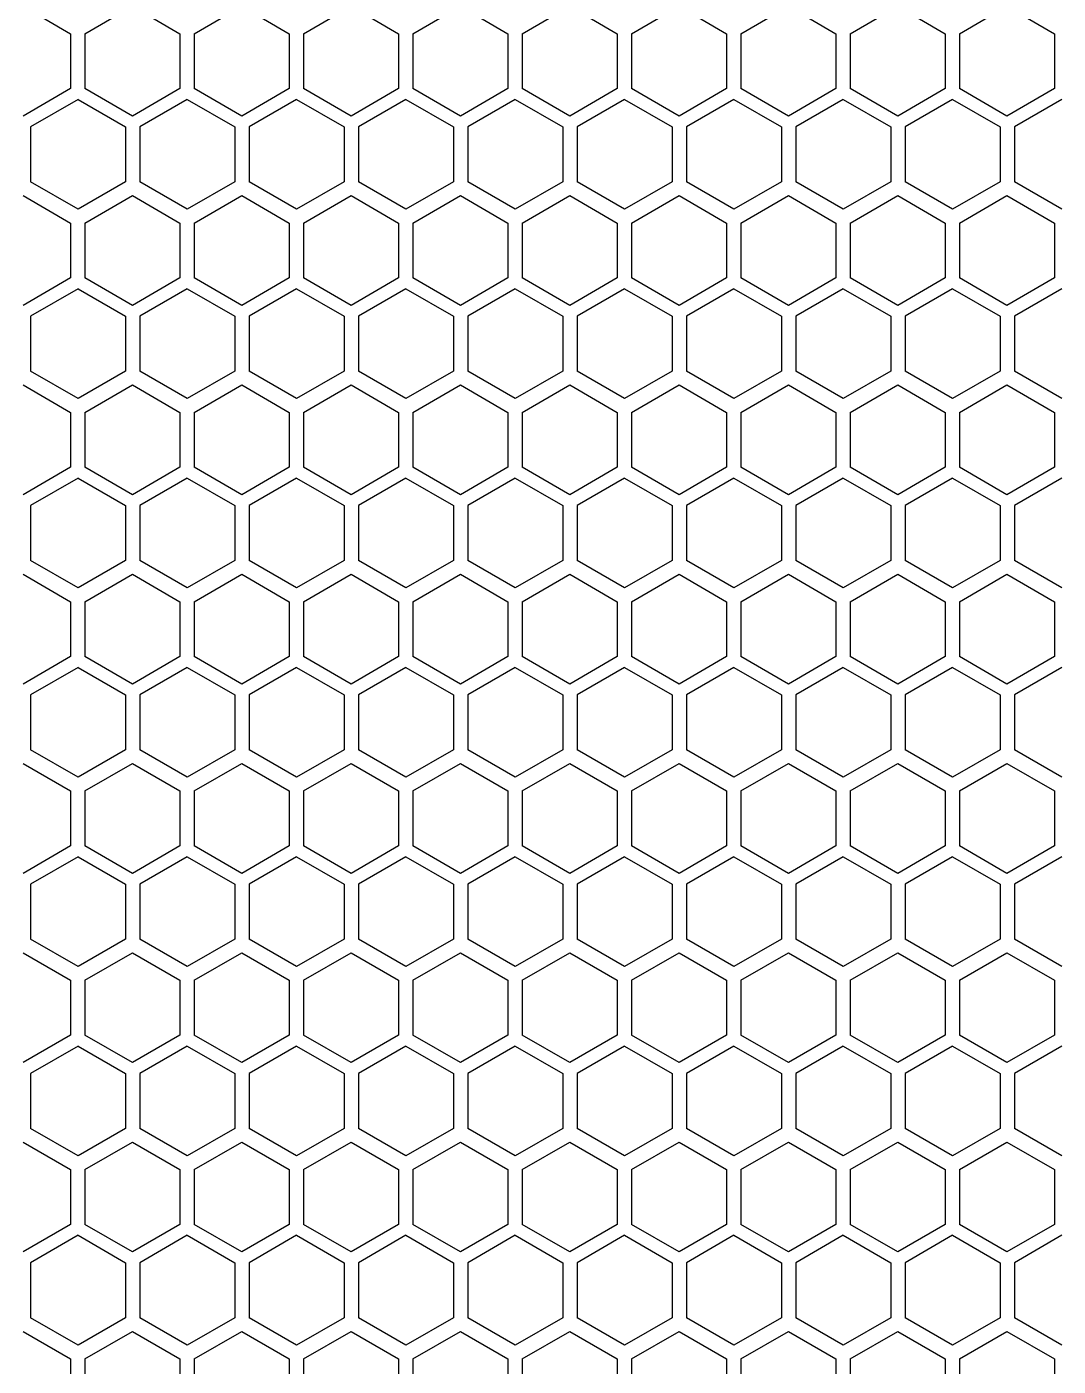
# Model space of a CAD drawing. Header units: millimetres. Extents: x 55614 to 110757, y -66981 to -47484.
# Drawn here: x 90117.4 to 90204.2, y -55958.8 to -55846.1 of the extents above; entities that cross this region are included whole.
import ezdxf

# ---------------------------------------------------------------- set-up
doc = ezdxf.new("R2010")
doc.units = ezdxf.units.MM
doc.layers.add('4215-0412-2_0', color=7, linetype='Continuous')
doc.layers.add('THICK', color=7, linetype='Continuous', lineweight=0)

# ---------------------------------------------------------------- blocks, each defined once
blk = doc.blocks.new('2-1725')
at = {"layer": '4215-0412-2_0', "color": 7, "linetype": 'Continuous'}
for p, q in [((-16739.4, -71709.08), (-16735.4, -71711.39)), ((-16734.2, -71711.39), (-16730.2, -71709.08)), ((-16730.2, -71709.08), (-16726.2, -71711.39)), ((-16725, -71711.39), (-16721, -71709.08)), ((-16721, -71709.08), (-16717, -71711.39)), ((-16715.8, -71711.39), (-16711.8, -71709.08)), ((-16711.8, -71709.08), (-16707.8, -71711.39)), ((-16706.6, -71711.39), (-16702.6, -71709.08)), ((-16702.6, -71709.08), (-16698.6, -71711.39)), ((-16697.4, -71711.39), (-16693.4, -71709.08)), ((-16693.4, -71709.08), (-16689.4, -71711.39)), ((-16688.2, -71711.39), (-16684.2, -71709.08)), ((-16684.2, -71709.08), (-16680.2, -71711.39)), ((-16679, -71711.39), (-16675, -71709.08)), ((-16675, -71709.08), (-16671, -71711.39)), ((-16669.8, -71711.39), (-16665.8, -71709.08)), ((-16665.8, -71709.08), (-16661.8, -71711.39)), ((-16660.6, -71711.39), (-16656.6, -71709.08)), ((-16656.6, -71709.08), (-16652.6, -71711.39)), ((-16735.4, -71711.39), (-16735.4, -71716.01)), ((-16734.2, -71711.39), (-16734.2, -71716.01)), ((-16726.2, -71711.39), (-16726.2, -71716.01)), ((-16725, -71711.39), (-16725, -71716.01)), ((-16717, -71711.39), (-16717, -71716.01)), ((-16715.8, -71711.39), (-16715.8, -71716.01)), ((-16707.8, -71711.39), (-16707.8, -71716.01)), ((-16706.6, -71711.39), (-16706.6, -71716.01)), ((-16698.6, -71711.39), (-16698.6, -71716.01)), ((-16697.4, -71711.39), (-16697.4, -71716.01)), ((-16689.4, -71711.39), (-16689.4, -71716.01)), ((-16688.2, -71711.39), (-16688.2, -71716.01)), ((-16680.2, -71711.39), (-16680.2, -71716.01)), ((-16679, -71711.39), (-16679, -71716.01)), ((-16671, -71711.39), (-16671, -71716.01)), ((-16669.8, -71711.39), (-16669.8, -71716.01)), ((-16661.8, -71711.39), (-16661.8, -71716.01)), ((-16660.6, -71711.39), (-16660.6, -71716.01)), ((-16652.6, -71711.39), (-16652.6, -71716.01)), ((-16735.4, -71716.01), (-16739.4, -71718.32)), ((-16730.2, -71718.32), (-16734.2, -71716.01)), ((-16726.2, -71716.01), (-16730.2, -71718.32)), ((-16721, -71718.32), (-16725, -71716.01)), ((-16717, -71716.01), (-16721, -71718.32)), ((-16711.8, -71718.32), (-16715.8, -71716.01)), ((-16707.8, -71716.01), (-16711.8, -71718.32)), ((-16702.6, -71718.32), (-16706.6, -71716.01)), ((-16698.6, -71716.01), (-16702.6, -71718.32)), ((-16693.4, -71718.32), (-16697.4, -71716.01)), ((-16689.4, -71716.01), (-16693.4, -71718.32)), ((-16684.2, -71718.32), (-16688.2, -71716.01)), ((-16680.2, -71716.01), (-16684.2, -71718.32)), ((-16675, -71718.32), (-16679, -71716.01)), ((-16671, -71716.01), (-16675, -71718.32)), ((-16665.8, -71718.32), (-16669.8, -71716.01)), ((-16661.8, -71716.01), (-16665.8, -71718.32)), ((-16656.6, -71718.32), (-16660.6, -71716.01)), ((-16652.6, -71716.01), (-16656.6, -71718.32)), ((-16734.78, -71716.92), (-16738.78, -71719.23)), ((-16734.78, -71716.92), (-16730.78, -71719.23)), ((-16725.58, -71716.92), (-16729.58, -71719.23)), ((-16725.58, -71716.92), (-16721.58, -71719.23)), ((-16716.38, -71716.92), (-16720.38, -71719.23)), ((-16716.38, -71716.92), (-16712.38, -71719.23)), ((-16707.18, -71716.92), (-16711.18, -71719.23)), ((-16707.18, -71716.92), (-16703.18, -71719.23)), ((-16697.98, -71716.92), (-16701.98, -71719.23)), ((-16697.98, -71716.92), (-16693.98, -71719.23)), ((-16688.78, -71716.92), (-16692.78, -71719.23)), ((-16688.78, -71716.92), (-16684.78, -71719.23)), ((-16679.58, -71716.92), (-16683.58, -71719.23)), ((-16679.58, -71716.92), (-16675.58, -71719.23)), ((-16670.38, -71716.92), (-16674.38, -71719.23)), ((-16670.38, -71716.92), (-16666.38, -71719.23)), ((-16661.18, -71716.92), (-16665.18, -71719.23)), ((-16661.18, -71716.92), (-16657.18, -71719.23)), ((-16651.98, -71716.92), (-16655.98, -71719.23)), ((-16738.78, -71719.23), (-16738.78, -71723.85)), ((-16730.78, -71719.23), (-16730.78, -71723.85)), ((-16729.58, -71719.23), (-16729.58, -71723.85)), ((-16721.58, -71719.23), (-16721.58, -71723.85)), ((-16720.38, -71719.23), (-16720.38, -71723.85)), ((-16712.38, -71719.23), (-16712.38, -71723.85)), ((-16711.18, -71719.23), (-16711.18, -71723.85)), ((-16703.18, -71719.23), (-16703.18, -71723.85)), ((-16701.98, -71719.23), (-16701.98, -71723.85)), ((-16693.98, -71719.23), (-16693.98, -71723.85)), ((-16692.78, -71719.23), (-16692.78, -71723.85)), ((-16684.78, -71719.23), (-16684.78, -71723.85)), ((-16683.58, -71719.23), (-16683.58, -71723.85)), ((-16675.58, -71719.23), (-16675.58, -71723.85)), ((-16674.38, -71719.23), (-16674.38, -71723.85)), ((-16666.38, -71719.23), (-16666.38, -71723.85)), ((-16665.18, -71719.23), (-16665.18, -71723.85)), ((-16657.18, -71719.23), (-16657.18, -71723.85)), ((-16655.98, -71719.23), (-16655.98, -71723.85)), ((-16734.78, -71726.16), (-16738.78, -71723.85)), ((-16730.78, -71723.85), (-16734.78, -71726.16)), ((-16725.58, -71726.16), (-16729.58, -71723.85)), ((-16721.58, -71723.85), (-16725.58, -71726.16)), ((-16716.38, -71726.16), (-16720.38, -71723.85)), ((-16712.38, -71723.85), (-16716.38, -71726.16)), ((-16707.18, -71726.16), (-16711.18, -71723.85)), ((-16703.18, -71723.85), (-16707.18, -71726.16)), ((-16697.98, -71726.16), (-16701.98, -71723.85)), ((-16693.98, -71723.85), (-16697.98, -71726.16)), ((-16688.78, -71726.16), (-16692.78, -71723.85)), ((-16684.78, -71723.85), (-16688.78, -71726.16)), ((-16679.58, -71726.16), (-16683.58, -71723.85)), ((-16675.58, -71723.85), (-16679.58, -71726.16)), ((-16670.38, -71726.16), (-16674.38, -71723.85)), ((-16666.38, -71723.85), (-16670.38, -71726.16)), ((-16661.18, -71726.16), (-16665.18, -71723.85)), ((-16657.18, -71723.85), (-16661.18, -71726.16)), ((-16651.98, -71726.16), (-16655.98, -71723.85)), ((-16739.4, -71725.01), (-16735.4, -71727.32)), ((-16734.2, -71727.32), (-16730.2, -71725.01)), ((-16730.2, -71725.01), (-16726.2, -71727.32)), ((-16725, -71727.32), (-16721, -71725.01)), ((-16721, -71725.01), (-16717, -71727.32)), ((-16715.8, -71727.32), (-16711.8, -71725.01)), ((-16711.8, -71725.01), (-16707.8, -71727.32)), ((-16706.6, -71727.32), (-16702.6, -71725.01)), ((-16702.6, -71725.01), (-16698.6, -71727.32)), ((-16697.4, -71727.32), (-16693.4, -71725.01)), ((-16693.4, -71725.01), (-16689.4, -71727.32)), ((-16688.2, -71727.32), (-16684.2, -71725.01)), ((-16684.2, -71725.01), (-16680.2, -71727.32)), ((-16679, -71727.32), (-16675, -71725.01)), ((-16675, -71725.01), (-16671, -71727.32)), ((-16669.8, -71727.32), (-16665.8, -71725.01)), ((-16665.8, -71725.01), (-16661.8, -71727.32)), ((-16660.6, -71727.32), (-16656.6, -71725.01)), ((-16656.6, -71725.01), (-16652.6, -71727.32)), ((-16735.4, -71727.32), (-16735.4, -71731.94)), ((-16734.2, -71727.32), (-16734.2, -71731.94)), ((-16726.2, -71727.32), (-16726.2, -71731.94)), ((-16725, -71727.32), (-16725, -71731.94)), ((-16717, -71727.32), (-16717, -71731.94)), ((-16715.8, -71727.32), (-16715.8, -71731.94)), ((-16707.8, -71727.32), (-16707.8, -71731.94)), ((-16706.6, -71727.32), (-16706.6, -71731.94)), ((-16698.6, -71727.32), (-16698.6, -71731.94)), ((-16697.4, -71727.32), (-16697.4, -71731.94)), ((-16689.4, -71727.32), (-16689.4, -71731.94)), ((-16688.2, -71727.32), (-16688.2, -71731.94)), ((-16680.2, -71727.32), (-16680.2, -71731.94)), ((-16679, -71727.32), (-16679, -71731.94)), ((-16671, -71727.32), (-16671, -71731.94)), ((-16669.8, -71727.32), (-16669.8, -71731.94)), ((-16661.8, -71727.32), (-16661.8, -71731.94)), ((-16660.6, -71727.32), (-16660.6, -71731.94)), ((-16652.6, -71727.32), (-16652.6, -71731.94)), ((-16735.4, -71731.94), (-16739.4, -71734.25)), ((-16730.2, -71734.25), (-16734.2, -71731.94)), ((-16726.2, -71731.94), (-16730.2, -71734.25)), ((-16721, -71734.25), (-16725, -71731.94)), ((-16717, -71731.94), (-16721, -71734.25)), ((-16711.8, -71734.25), (-16715.8, -71731.94)), ((-16707.8, -71731.94), (-16711.8, -71734.25)), ((-16702.6, -71734.25), (-16706.6, -71731.94)), ((-16698.6, -71731.94), (-16702.6, -71734.25)), ((-16693.4, -71734.25), (-16697.4, -71731.94)), ((-16689.4, -71731.94), (-16693.4, -71734.25)), ((-16684.2, -71734.25), (-16688.2, -71731.94)), ((-16680.2, -71731.94), (-16684.2, -71734.25)), ((-16675, -71734.25), (-16679, -71731.94)), ((-16671, -71731.94), (-16675, -71734.25)), ((-16665.8, -71734.25), (-16669.8, -71731.94)), ((-16661.8, -71731.94), (-16665.8, -71734.25)), ((-16656.6, -71734.25), (-16660.6, -71731.94)), ((-16652.6, -71731.94), (-16656.6, -71734.25)), ((-16734.78, -71732.85), (-16738.78, -71735.16)), ((-16734.78, -71732.85), (-16730.78, -71735.16)), ((-16725.58, -71732.85), (-16729.58, -71735.16)), ((-16725.58, -71732.85), (-16721.58, -71735.16)), ((-16716.38, -71732.85), (-16720.38, -71735.16)), ((-16716.38, -71732.85), (-16712.38, -71735.16)), ((-16707.18, -71732.85), (-16711.18, -71735.16)), ((-16707.18, -71732.85), (-16703.18, -71735.16)), ((-16697.98, -71732.85), (-16701.98, -71735.16)), ((-16697.98, -71732.85), (-16693.98, -71735.16)), ((-16688.78, -71732.85), (-16692.78, -71735.16)), ((-16688.78, -71732.85), (-16684.78, -71735.16)), ((-16679.58, -71732.85), (-16683.58, -71735.16)), ((-16679.58, -71732.85), (-16675.58, -71735.16)), ((-16670.38, -71732.85), (-16674.38, -71735.16)), ((-16670.38, -71732.85), (-16666.38, -71735.16)), ((-16661.18, -71732.85), (-16665.18, -71735.16)), ((-16661.18, -71732.85), (-16657.18, -71735.16)), ((-16651.98, -71732.85), (-16655.98, -71735.16)), ((-16738.78, -71735.16), (-16738.78, -71739.78)), ((-16730.78, -71735.16), (-16730.78, -71739.78)), ((-16729.58, -71735.16), (-16729.58, -71739.78)), ((-16721.58, -71735.16), (-16721.58, -71739.78)), ((-16720.38, -71735.16), (-16720.38, -71739.78)), ((-16712.38, -71735.16), (-16712.38, -71739.78)), ((-16711.18, -71735.16), (-16711.18, -71739.78)), ((-16703.18, -71735.16), (-16703.18, -71739.78)), ((-16701.98, -71735.16), (-16701.98, -71739.78)), ((-16693.98, -71735.16), (-16693.98, -71739.78)), ((-16692.78, -71735.16), (-16692.78, -71739.78)), ((-16684.78, -71735.16), (-16684.78, -71739.78)), ((-16683.58, -71735.16), (-16683.58, -71739.78)), ((-16675.58, -71735.16), (-16675.58, -71739.78)), ((-16674.38, -71735.16), (-16674.38, -71739.78)), ((-16666.38, -71735.16), (-16666.38, -71739.78)), ((-16665.18, -71735.16), (-16665.18, -71739.78)), ((-16657.18, -71735.16), (-16657.18, -71739.78)), ((-16655.98, -71735.16), (-16655.98, -71739.78)), ((-16734.78, -71742.09), (-16738.78, -71739.78)), ((-16730.78, -71739.78), (-16734.78, -71742.09)), ((-16725.58, -71742.09), (-16729.58, -71739.78)), ((-16721.58, -71739.78), (-16725.58, -71742.09)), ((-16716.38, -71742.09), (-16720.38, -71739.78)), ((-16712.38, -71739.78), (-16716.38, -71742.09)), ((-16707.18, -71742.09), (-16711.18, -71739.78)), ((-16703.18, -71739.78), (-16707.18, -71742.09)), ((-16697.98, -71742.09), (-16701.98, -71739.78)), ((-16693.98, -71739.78), (-16697.98, -71742.09)), ((-16688.78, -71742.09), (-16692.78, -71739.78)), ((-16684.78, -71739.78), (-16688.78, -71742.09)), ((-16679.58, -71742.09), (-16683.58, -71739.78)), ((-16675.58, -71739.78), (-16679.58, -71742.09)), ((-16670.38, -71742.09), (-16674.38, -71739.78)), ((-16666.38, -71739.78), (-16670.38, -71742.09)), ((-16661.18, -71742.09), (-16665.18, -71739.78)), ((-16657.18, -71739.78), (-16661.18, -71742.09)), ((-16651.98, -71742.09), (-16655.98, -71739.78)), ((-16739.4, -71740.94), (-16735.4, -71743.25)), ((-16734.2, -71743.25), (-16730.2, -71740.94)), ((-16730.2, -71740.94), (-16726.2, -71743.25)), ((-16725, -71743.25), (-16721, -71740.94)), ((-16721, -71740.94), (-16717, -71743.25)), ((-16715.8, -71743.25), (-16711.8, -71740.94)), ((-16711.8, -71740.94), (-16707.8, -71743.25)), ((-16706.6, -71743.25), (-16702.6, -71740.94)), ((-16702.6, -71740.94), (-16698.6, -71743.25)), ((-16697.4, -71743.25), (-16693.4, -71740.94)), ((-16693.4, -71740.94), (-16689.4, -71743.25)), ((-16688.2, -71743.25), (-16684.2, -71740.94)), ((-16684.2, -71740.94), (-16680.2, -71743.25)), ((-16679, -71743.25), (-16675, -71740.94)), ((-16675, -71740.94), (-16671, -71743.25)), ((-16669.8, -71743.25), (-16665.8, -71740.94)), ((-16665.8, -71740.94), (-16661.8, -71743.25)), ((-16660.6, -71743.25), (-16656.6, -71740.94)), ((-16656.6, -71740.94), (-16652.6, -71743.25)), ((-16735.4, -71743.25), (-16735.4, -71747.87)), ((-16734.2, -71743.25), (-16734.2, -71747.87)), ((-16726.2, -71743.25), (-16726.2, -71747.87)), ((-16725, -71743.25), (-16725, -71747.87)), ((-16717, -71743.25), (-16717, -71747.87)), ((-16715.8, -71743.25), (-16715.8, -71747.87)), ((-16707.8, -71743.25), (-16707.8, -71747.87)), ((-16706.6, -71743.25), (-16706.6, -71747.87)), ((-16698.6, -71743.25), (-16698.6, -71747.87)), ((-16697.4, -71743.25), (-16697.4, -71747.87)), ((-16689.4, -71743.25), (-16689.4, -71747.87)), ((-16688.2, -71743.25), (-16688.2, -71747.87)), ((-16680.2, -71743.25), (-16680.2, -71747.87)), ((-16679, -71743.25), (-16679, -71747.87)), ((-16671, -71743.25), (-16671, -71747.87)), ((-16669.8, -71743.25), (-16669.8, -71747.87)), ((-16661.8, -71743.25), (-16661.8, -71747.87)), ((-16660.6, -71743.25), (-16660.6, -71747.87)), ((-16652.6, -71743.25), (-16652.6, -71747.87)), ((-16735.4, -71747.87), (-16739.4, -71750.18)), ((-16734.78, -71748.78), (-16738.78, -71751.09)), ((-16734.78, -71748.78), (-16730.78, -71751.09)), ((-16730.2, -71750.18), (-16734.2, -71747.87)), ((-16726.2, -71747.87), (-16730.2, -71750.18)), ((-16725.58, -71748.78), (-16729.58, -71751.09)), ((-16725.58, -71748.78), (-16721.58, -71751.09)), ((-16721, -71750.18), (-16725, -71747.87)), ((-16717, -71747.87), (-16721, -71750.18)), ((-16716.38, -71748.78), (-16720.38, -71751.09)), ((-16716.38, -71748.78), (-16712.38, -71751.09)), ((-16711.8, -71750.18), (-16715.8, -71747.87)), ((-16707.8, -71747.87), (-16711.8, -71750.18)), ((-16707.18, -71748.78), (-16711.18, -71751.09)), ((-16707.18, -71748.78), (-16703.18, -71751.09)), ((-16702.6, -71750.18), (-16706.6, -71747.87)), ((-16698.6, -71747.87), (-16702.6, -71750.18)), ((-16697.98, -71748.78), (-16701.98, -71751.09)), ((-16697.98, -71748.78), (-16693.98, -71751.09)), ((-16693.4, -71750.18), (-16697.4, -71747.87)), ((-16689.4, -71747.87), (-16693.4, -71750.18)), ((-16688.78, -71748.78), (-16692.78, -71751.09)), ((-16688.78, -71748.78), (-16684.78, -71751.09)), ((-16684.2, -71750.18), (-16688.2, -71747.87)), ((-16680.2, -71747.87), (-16684.2, -71750.18)), ((-16679.58, -71748.78), (-16683.58, -71751.09)), ((-16679.58, -71748.78), (-16675.58, -71751.09)), ((-16675, -71750.18), (-16679, -71747.87)), ((-16671, -71747.87), (-16675, -71750.18)), ((-16670.38, -71748.78), (-16674.38, -71751.09)), ((-16670.38, -71748.78), (-16666.38, -71751.09)), ((-16665.8, -71750.18), (-16669.8, -71747.87)), ((-16661.8, -71747.87), (-16665.8, -71750.18)), ((-16661.18, -71748.78), (-16665.18, -71751.09)), ((-16661.18, -71748.78), (-16657.18, -71751.09)), ((-16656.6, -71750.18), (-16660.6, -71747.87)), ((-16652.6, -71747.87), (-16656.6, -71750.18)), ((-16651.98, -71748.78), (-16655.98, -71751.09)), ((-16738.78, -71751.09), (-16738.78, -71755.71)), ((-16730.78, -71751.09), (-16730.78, -71755.71)), ((-16729.58, -71751.09), (-16729.58, -71755.71)), ((-16721.58, -71751.09), (-16721.58, -71755.71)), ((-16720.38, -71751.09), (-16720.38, -71755.71)), ((-16712.38, -71751.09), (-16712.38, -71755.71)), ((-16711.18, -71751.09), (-16711.18, -71755.71)), ((-16703.18, -71751.09), (-16703.18, -71755.71)), ((-16701.98, -71751.09), (-16701.98, -71755.71)), ((-16693.98, -71751.09), (-16693.98, -71755.71)), ((-16692.78, -71751.09), (-16692.78, -71755.71)), ((-16684.78, -71751.09), (-16684.78, -71755.71)), ((-16683.58, -71751.09), (-16683.58, -71755.71)), ((-16675.58, -71751.09), (-16675.58, -71755.71)), ((-16674.38, -71751.09), (-16674.38, -71755.71)), ((-16666.38, -71751.09), (-16666.38, -71755.71)), ((-16665.18, -71751.09), (-16665.18, -71755.71)), ((-16657.18, -71751.09), (-16657.18, -71755.71)), ((-16655.98, -71751.09), (-16655.98, -71755.71)), ((-16734.78, -71758.02), (-16738.78, -71755.71)), ((-16730.78, -71755.71), (-16734.78, -71758.02)), ((-16725.58, -71758.02), (-16729.58, -71755.71)), ((-16721.58, -71755.71), (-16725.58, -71758.02)), ((-16716.38, -71758.02), (-16720.38, -71755.71)), ((-16712.38, -71755.71), (-16716.38, -71758.02)), ((-16707.18, -71758.02), (-16711.18, -71755.71)), ((-16703.18, -71755.71), (-16707.18, -71758.02)), ((-16697.98, -71758.02), (-16701.98, -71755.71)), ((-16693.98, -71755.71), (-16697.98, -71758.02)), ((-16688.78, -71758.02), (-16692.78, -71755.71)), ((-16684.78, -71755.71), (-16688.78, -71758.02)), ((-16679.58, -71758.02), (-16683.58, -71755.71)), ((-16675.58, -71755.71), (-16679.58, -71758.02)), ((-16670.38, -71758.02), (-16674.38, -71755.71)), ((-16666.38, -71755.71), (-16670.38, -71758.02)), ((-16661.18, -71758.02), (-16665.18, -71755.71)), ((-16657.18, -71755.71), (-16661.18, -71758.02)), ((-16651.98, -71758.02), (-16655.98, -71755.71)), ((-16739.4, -71756.87), (-16735.4, -71759.18)), ((-16734.2, -71759.18), (-16730.2, -71756.87)), ((-16730.2, -71756.87), (-16726.2, -71759.18)), ((-16725, -71759.18), (-16721, -71756.87)), ((-16721, -71756.87), (-16717, -71759.18)), ((-16715.8, -71759.18), (-16711.8, -71756.87)), ((-16711.8, -71756.87), (-16707.8, -71759.18)), ((-16706.6, -71759.18), (-16702.6, -71756.87)), ((-16702.6, -71756.87), (-16698.6, -71759.18)), ((-16697.4, -71759.18), (-16693.4, -71756.87)), ((-16693.4, -71756.87), (-16689.4, -71759.18)), ((-16688.2, -71759.18), (-16684.2, -71756.87)), ((-16684.2, -71756.87), (-16680.2, -71759.18)), ((-16679, -71759.18), (-16675, -71756.87)), ((-16675, -71756.87), (-16671, -71759.18)), ((-16669.8, -71759.18), (-16665.8, -71756.87)), ((-16665.8, -71756.87), (-16661.8, -71759.18)), ((-16660.6, -71759.18), (-16656.6, -71756.87)), ((-16656.6, -71756.87), (-16652.6, -71759.18)), ((-16735.4, -71759.18), (-16735.4, -71763.8)), ((-16734.2, -71759.18), (-16734.2, -71763.8)), ((-16726.2, -71759.18), (-16726.2, -71763.8)), ((-16725, -71759.18), (-16725, -71763.8)), ((-16717, -71759.18), (-16717, -71763.8)), ((-16715.8, -71759.18), (-16715.8, -71763.8)), ((-16707.8, -71759.18), (-16707.8, -71763.8)), ((-16706.6, -71759.18), (-16706.6, -71763.8)), ((-16698.6, -71759.18), (-16698.6, -71763.8)), ((-16697.4, -71759.18), (-16697.4, -71763.8)), ((-16689.4, -71759.18), (-16689.4, -71763.8)), ((-16688.2, -71759.18), (-16688.2, -71763.8)), ((-16680.2, -71759.18), (-16680.2, -71763.8)), ((-16679, -71759.18), (-16679, -71763.8)), ((-16671, -71759.18), (-16671, -71763.8)), ((-16669.8, -71759.18), (-16669.8, -71763.8)), ((-16661.8, -71759.18), (-16661.8, -71763.8)), ((-16660.6, -71759.18), (-16660.6, -71763.8)), ((-16652.6, -71759.18), (-16652.6, -71763.8)), ((-16735.4, -71763.8), (-16739.4, -71766.11)), ((-16734.78, -71764.71), (-16738.78, -71767.02)), ((-16734.78, -71764.71), (-16730.78, -71767.02)), ((-16730.2, -71766.11), (-16734.2, -71763.8)), ((-16726.2, -71763.8), (-16730.2, -71766.11)), ((-16725.58, -71764.71), (-16729.58, -71767.02)), ((-16725.58, -71764.71), (-16721.58, -71767.02)), ((-16721, -71766.11), (-16725, -71763.8)), ((-16717, -71763.8), (-16721, -71766.11)), ((-16716.38, -71764.71), (-16720.38, -71767.02)), ((-16716.38, -71764.71), (-16712.38, -71767.02)), ((-16711.8, -71766.11), (-16715.8, -71763.8)), ((-16707.8, -71763.8), (-16711.8, -71766.11)), ((-16707.18, -71764.71), (-16711.18, -71767.02)), ((-16707.18, -71764.71), (-16703.18, -71767.02)), ((-16702.6, -71766.11), (-16706.6, -71763.8)), ((-16698.6, -71763.8), (-16702.6, -71766.11)), ((-16697.98, -71764.71), (-16701.98, -71767.02)), ((-16697.98, -71764.71), (-16693.98, -71767.02)), ((-16693.4, -71766.11), (-16697.4, -71763.8)), ((-16689.4, -71763.8), (-16693.4, -71766.11)), ((-16688.78, -71764.71), (-16692.78, -71767.02)), ((-16688.78, -71764.71), (-16684.78, -71767.02)), ((-16684.2, -71766.11), (-16688.2, -71763.8)), ((-16680.2, -71763.8), (-16684.2, -71766.11)), ((-16679.58, -71764.71), (-16683.58, -71767.02)), ((-16679.58, -71764.71), (-16675.58, -71767.02)), ((-16675, -71766.11), (-16679, -71763.8)), ((-16671, -71763.8), (-16675, -71766.11)), ((-16670.38, -71764.71), (-16674.38, -71767.02)), ((-16670.38, -71764.71), (-16666.38, -71767.02)), ((-16665.8, -71766.11), (-16669.8, -71763.8)), ((-16661.8, -71763.8), (-16665.8, -71766.11)), ((-16661.18, -71764.71), (-16665.18, -71767.02)), ((-16661.18, -71764.71), (-16657.18, -71767.02)), ((-16656.6, -71766.11), (-16660.6, -71763.8)), ((-16652.6, -71763.8), (-16656.6, -71766.11)), ((-16651.98, -71764.71), (-16655.98, -71767.02)), ((-16738.78, -71767.02), (-16738.78, -71771.64)), ((-16730.78, -71767.02), (-16730.78, -71771.64)), ((-16729.58, -71767.02), (-16729.58, -71771.64)), ((-16721.58, -71767.02), (-16721.58, -71771.64)), ((-16720.38, -71767.02), (-16720.38, -71771.64)), ((-16712.38, -71767.02), (-16712.38, -71771.64)), ((-16711.18, -71767.02), (-16711.18, -71771.64)), ((-16703.18, -71767.02), (-16703.18, -71771.64)), ((-16701.98, -71767.02), (-16701.98, -71771.64)), ((-16693.98, -71767.02), (-16693.98, -71771.64)), ((-16692.78, -71767.02), (-16692.78, -71771.64)), ((-16684.78, -71767.02), (-16684.78, -71771.64)), ((-16683.58, -71767.02), (-16683.58, -71771.64)), ((-16675.58, -71767.02), (-16675.58, -71771.64)), ((-16674.38, -71767.02), (-16674.38, -71771.64)), ((-16666.38, -71767.02), (-16666.38, -71771.64)), ((-16665.18, -71767.02), (-16665.18, -71771.64)), ((-16657.18, -71767.02), (-16657.18, -71771.64)), ((-16655.98, -71767.02), (-16655.98, -71771.64)), ((-16734.78, -71773.95), (-16738.78, -71771.64)), ((-16730.78, -71771.64), (-16734.78, -71773.95)), ((-16725.58, -71773.95), (-16729.58, -71771.64)), ((-16721.58, -71771.64), (-16725.58, -71773.95)), ((-16716.38, -71773.95), (-16720.38, -71771.64)), ((-16712.38, -71771.64), (-16716.38, -71773.95)), ((-16707.18, -71773.95), (-16711.18, -71771.64)), ((-16703.18, -71771.64), (-16707.18, -71773.95)), ((-16697.98, -71773.95), (-16701.98, -71771.64)), ((-16693.98, -71771.64), (-16697.98, -71773.95)), ((-16688.78, -71773.95), (-16692.78, -71771.64)), ((-16684.78, -71771.64), (-16688.78, -71773.95)), ((-16679.58, -71773.95), (-16683.58, -71771.64)), ((-16675.58, -71771.64), (-16679.58, -71773.95)), ((-16670.38, -71773.95), (-16674.38, -71771.64)), ((-16666.38, -71771.64), (-16670.38, -71773.95)), ((-16661.18, -71773.95), (-16665.18, -71771.64)), ((-16657.18, -71771.64), (-16661.18, -71773.95)), ((-16651.98, -71773.95), (-16655.98, -71771.64)), ((-16739.4, -71772.8), (-16735.4, -71775.11)), ((-16734.2, -71775.11), (-16730.2, -71772.8)), ((-16730.2, -71772.8), (-16726.2, -71775.11)), ((-16725, -71775.11), (-16721, -71772.8)), ((-16721, -71772.8), (-16717, -71775.11)), ((-16715.8, -71775.11), (-16711.8, -71772.8)), ((-16711.8, -71772.8), (-16707.8, -71775.11)), ((-16706.6, -71775.11), (-16702.6, -71772.8)), ((-16702.6, -71772.8), (-16698.6, -71775.11)), ((-16697.4, -71775.11), (-16693.4, -71772.8)), ((-16693.4, -71772.8), (-16689.4, -71775.11)), ((-16688.2, -71775.11), (-16684.2, -71772.8)), ((-16684.2, -71772.8), (-16680.2, -71775.11)), ((-16679, -71775.11), (-16675, -71772.8)), ((-16675, -71772.8), (-16671, -71775.11)), ((-16669.8, -71775.11), (-16665.8, -71772.8)), ((-16665.8, -71772.8), (-16661.8, -71775.11)), ((-16660.6, -71775.11), (-16656.6, -71772.8)), ((-16656.6, -71772.8), (-16652.6, -71775.11)), ((-16735.4, -71775.11), (-16735.4, -71779.73)), ((-16734.2, -71775.11), (-16734.2, -71779.73)), ((-16726.2, -71775.11), (-16726.2, -71779.73)), ((-16725, -71775.11), (-16725, -71779.73)), ((-16717, -71775.11), (-16717, -71779.73)), ((-16715.8, -71775.11), (-16715.8, -71779.73)), ((-16707.8, -71775.11), (-16707.8, -71779.73)), ((-16706.6, -71775.11), (-16706.6, -71779.73)), ((-16698.6, -71775.11), (-16698.6, -71779.73)), ((-16697.4, -71775.11), (-16697.4, -71779.73)), ((-16689.4, -71775.11), (-16689.4, -71779.73)), ((-16688.2, -71775.11), (-16688.2, -71779.73)), ((-16680.2, -71775.11), (-16680.2, -71779.73)), ((-16679, -71775.11), (-16679, -71779.73)), ((-16671, -71775.11), (-16671, -71779.73)), ((-16669.8, -71775.11), (-16669.8, -71779.73)), ((-16661.8, -71775.11), (-16661.8, -71779.73)), ((-16660.6, -71775.11), (-16660.6, -71779.73)), ((-16652.6, -71775.11), (-16652.6, -71779.73)), ((-16735.4, -71779.73), (-16739.4, -71782.04)), ((-16730.2, -71782.04), (-16734.2, -71779.73)), ((-16726.2, -71779.73), (-16730.2, -71782.04)), ((-16721, -71782.04), (-16725, -71779.73)), ((-16717, -71779.73), (-16721, -71782.04)), ((-16711.8, -71782.04), (-16715.8, -71779.73)), ((-16707.8, -71779.73), (-16711.8, -71782.04)), ((-16702.6, -71782.04), (-16706.6, -71779.73)), ((-16698.6, -71779.73), (-16702.6, -71782.04)), ((-16693.4, -71782.04), (-16697.4, -71779.73)), ((-16689.4, -71779.73), (-16693.4, -71782.04)), ((-16684.2, -71782.04), (-16688.2, -71779.73)), ((-16680.2, -71779.73), (-16684.2, -71782.04)), ((-16675, -71782.04), (-16679, -71779.73)), ((-16671, -71779.73), (-16675, -71782.04)), ((-16665.8, -71782.04), (-16669.8, -71779.73)), ((-16661.8, -71779.73), (-16665.8, -71782.04)), ((-16656.6, -71782.04), (-16660.6, -71779.73)), ((-16652.6, -71779.73), (-16656.6, -71782.04)), ((-16734.78, -71780.64), (-16738.78, -71782.95)), ((-16734.78, -71780.64), (-16730.78, -71782.95)), ((-16725.58, -71780.64), (-16729.58, -71782.95)), ((-16725.58, -71780.64), (-16721.58, -71782.95)), ((-16716.38, -71780.64), (-16720.38, -71782.95)), ((-16716.38, -71780.64), (-16712.38, -71782.95)), ((-16707.18, -71780.64), (-16711.18, -71782.95)), ((-16707.18, -71780.64), (-16703.18, -71782.95)), ((-16697.98, -71780.64), (-16701.98, -71782.95)), ((-16697.98, -71780.64), (-16693.98, -71782.95)), ((-16688.78, -71780.64), (-16692.78, -71782.95)), ((-16688.78, -71780.64), (-16684.78, -71782.95)), ((-16679.58, -71780.64), (-16683.58, -71782.95)), ((-16679.58, -71780.64), (-16675.58, -71782.95)), ((-16670.38, -71780.64), (-16674.38, -71782.95)), ((-16670.38, -71780.64), (-16666.38, -71782.95)), ((-16661.18, -71780.64), (-16665.18, -71782.95)), ((-16661.18, -71780.64), (-16657.18, -71782.95)), ((-16651.98, -71780.64), (-16655.98, -71782.95)), ((-16738.78, -71782.95), (-16738.78, -71787.57)), ((-16730.78, -71782.95), (-16730.78, -71787.57)), ((-16729.58, -71782.95), (-16729.58, -71787.57)), ((-16721.58, -71782.95), (-16721.58, -71787.57)), ((-16720.38, -71782.95), (-16720.38, -71787.57)), ((-16712.38, -71782.95), (-16712.38, -71787.57)), ((-16711.18, -71782.95), (-16711.18, -71787.57)), ((-16703.18, -71782.95), (-16703.18, -71787.57)), ((-16701.98, -71782.95), (-16701.98, -71787.57)), ((-16693.98, -71782.95), (-16693.98, -71787.57)), ((-16692.78, -71782.95), (-16692.78, -71787.57)), ((-16684.78, -71782.95), (-16684.78, -71787.57)), ((-16683.58, -71782.95), (-16683.58, -71787.57)), ((-16675.58, -71782.95), (-16675.58, -71787.57)), ((-16674.38, -71782.95), (-16674.38, -71787.57)), ((-16666.38, -71782.95), (-16666.38, -71787.57)), ((-16665.18, -71782.95), (-16665.18, -71787.57)), ((-16657.18, -71782.95), (-16657.18, -71787.57)), ((-16655.98, -71782.95), (-16655.98, -71787.57)), ((-16734.78, -71789.88), (-16738.78, -71787.57)), ((-16730.78, -71787.57), (-16734.78, -71789.88)), ((-16725.58, -71789.88), (-16729.58, -71787.57)), ((-16721.58, -71787.57), (-16725.58, -71789.88)), ((-16716.38, -71789.88), (-16720.38, -71787.57)), ((-16712.38, -71787.57), (-16716.38, -71789.88)), ((-16707.18, -71789.88), (-16711.18, -71787.57)), ((-16703.18, -71787.57), (-16707.18, -71789.88)), ((-16697.98, -71789.88), (-16701.98, -71787.57)), ((-16693.98, -71787.57), (-16697.98, -71789.88)), ((-16688.78, -71789.88), (-16692.78, -71787.57)), ((-16684.78, -71787.57), (-16688.78, -71789.88)), ((-16679.58, -71789.88), (-16683.58, -71787.57)), ((-16675.58, -71787.57), (-16679.58, -71789.88)), ((-16670.38, -71789.88), (-16674.38, -71787.57)), ((-16666.38, -71787.57), (-16670.38, -71789.88)), ((-16661.18, -71789.88), (-16665.18, -71787.57)), ((-16657.18, -71787.57), (-16661.18, -71789.88)), ((-16651.98, -71789.88), (-16655.98, -71787.57)), ((-16739.4, -71788.73), (-16735.4, -71791.04)), ((-16734.2, -71791.04), (-16730.2, -71788.73)), ((-16730.2, -71788.73), (-16726.2, -71791.04)), ((-16725, -71791.04), (-16721, -71788.73)), ((-16721, -71788.73), (-16717, -71791.04)), ((-16715.8, -71791.04), (-16711.8, -71788.73)), ((-16711.8, -71788.73), (-16707.8, -71791.04)), ((-16706.6, -71791.04), (-16702.6, -71788.73)), ((-16702.6, -71788.73), (-16698.6, -71791.04)), ((-16697.4, -71791.04), (-16693.4, -71788.73)), ((-16693.4, -71788.73), (-16689.4, -71791.04)), ((-16688.2, -71791.04), (-16684.2, -71788.73)), ((-16684.2, -71788.73), (-16680.2, -71791.04)), ((-16679, -71791.04), (-16675, -71788.73)), ((-16675, -71788.73), (-16671, -71791.04)), ((-16669.8, -71791.04), (-16665.8, -71788.73)), ((-16665.8, -71788.73), (-16661.8, -71791.04)), ((-16660.6, -71791.04), (-16656.6, -71788.73)), ((-16656.6, -71788.73), (-16652.6, -71791.04)), ((-16735.4, -71791.04), (-16735.4, -71795.66)), ((-16734.2, -71791.04), (-16734.2, -71795.66)), ((-16726.2, -71791.04), (-16726.2, -71795.66)), ((-16725, -71791.04), (-16725, -71795.66)), ((-16717, -71791.04), (-16717, -71795.66)), ((-16715.8, -71791.04), (-16715.8, -71795.66)), ((-16707.8, -71791.04), (-16707.8, -71795.66)), ((-16706.6, -71791.04), (-16706.6, -71795.66)), ((-16698.6, -71791.04), (-16698.6, -71795.66)), ((-16697.4, -71791.04), (-16697.4, -71795.66)), ((-16689.4, -71791.04), (-16689.4, -71795.66)), ((-16688.2, -71791.04), (-16688.2, -71795.66)), ((-16680.2, -71791.04), (-16680.2, -71795.66)), ((-16679, -71791.04), (-16679, -71795.66)), ((-16671, -71791.04), (-16671, -71795.66)), ((-16669.8, -71791.04), (-16669.8, -71795.66)), ((-16661.8, -71791.04), (-16661.8, -71795.66)), ((-16660.6, -71791.04), (-16660.6, -71795.66)), ((-16652.6, -71791.04), (-16652.6, -71795.66)), ((-16735.4, -71795.66), (-16739.4, -71797.97)), ((-16730.2, -71797.97), (-16734.2, -71795.66)), ((-16726.2, -71795.66), (-16730.2, -71797.97)), ((-16721, -71797.97), (-16725, -71795.66)), ((-16717, -71795.66), (-16721, -71797.97)), ((-16711.8, -71797.97), (-16715.8, -71795.66)), ((-16707.8, -71795.66), (-16711.8, -71797.97)), ((-16702.6, -71797.97), (-16706.6, -71795.66)), ((-16698.6, -71795.66), (-16702.6, -71797.97)), ((-16693.4, -71797.97), (-16697.4, -71795.66)), ((-16689.4, -71795.66), (-16693.4, -71797.97)), ((-16684.2, -71797.97), (-16688.2, -71795.66)), ((-16680.2, -71795.66), (-16684.2, -71797.97)), ((-16675, -71797.97), (-16679, -71795.66)), ((-16671, -71795.66), (-16675, -71797.97)), ((-16665.8, -71797.97), (-16669.8, -71795.66)), ((-16661.8, -71795.66), (-16665.8, -71797.97)), ((-16656.6, -71797.97), (-16660.6, -71795.66)), ((-16652.6, -71795.66), (-16656.6, -71797.97)), ((-16734.78, -71796.57), (-16738.78, -71798.88)), ((-16734.78, -71796.57), (-16730.78, -71798.88)), ((-16725.58, -71796.57), (-16729.58, -71798.88)), ((-16725.58, -71796.57), (-16721.58, -71798.88)), ((-16716.38, -71796.57), (-16720.38, -71798.88)), ((-16716.38, -71796.57), (-16712.38, -71798.88)), ((-16707.18, -71796.57), (-16711.18, -71798.88)), ((-16707.18, -71796.57), (-16703.18, -71798.88)), ((-16697.98, -71796.57), (-16701.98, -71798.88)), ((-16697.98, -71796.57), (-16693.98, -71798.88)), ((-16688.78, -71796.57), (-16692.78, -71798.88)), ((-16688.78, -71796.57), (-16684.78, -71798.88)), ((-16679.58, -71796.57), (-16683.58, -71798.88)), ((-16679.58, -71796.57), (-16675.58, -71798.88)), ((-16670.38, -71796.57), (-16674.38, -71798.88)), ((-16670.38, -71796.57), (-16666.38, -71798.88)), ((-16661.18, -71796.57), (-16665.18, -71798.88)), ((-16661.18, -71796.57), (-16657.18, -71798.88)), ((-16651.98, -71796.57), (-16655.98, -71798.88)), ((-16738.78, -71798.88), (-16738.78, -71803.5)), ((-16730.78, -71798.88), (-16730.78, -71803.5)), ((-16729.58, -71798.88), (-16729.58, -71803.5)), ((-16721.58, -71798.88), (-16721.58, -71803.5)), ((-16720.38, -71798.88), (-16720.38, -71803.5)), ((-16712.38, -71798.88), (-16712.38, -71803.5)), ((-16711.18, -71798.88), (-16711.18, -71803.5)), ((-16703.18, -71798.88), (-16703.18, -71803.5)), ((-16701.98, -71798.88), (-16701.98, -71803.5)), ((-16693.98, -71798.88), (-16693.98, -71803.5)), ((-16692.78, -71798.88), (-16692.78, -71803.5)), ((-16684.78, -71798.88), (-16684.78, -71803.5)), ((-16683.58, -71798.88), (-16683.58, -71803.5)), ((-16675.58, -71798.88), (-16675.58, -71803.5)), ((-16674.38, -71798.88), (-16674.38, -71803.5)), ((-16666.38, -71798.88), (-16666.38, -71803.5)), ((-16665.18, -71798.88), (-16665.18, -71803.5)), ((-16657.18, -71798.88), (-16657.18, -71803.5)), ((-16655.98, -71798.88), (-16655.98, -71803.5)), ((-16734.78, -71805.81), (-16738.78, -71803.5)), ((-16730.78, -71803.5), (-16734.78, -71805.81)), ((-16725.58, -71805.81), (-16729.58, -71803.5)), ((-16721.58, -71803.5), (-16725.58, -71805.81)), ((-16716.38, -71805.81), (-16720.38, -71803.5)), ((-16712.38, -71803.5), (-16716.38, -71805.81)), ((-16707.18, -71805.81), (-16711.18, -71803.5)), ((-16703.18, -71803.5), (-16707.18, -71805.81)), ((-16697.98, -71805.81), (-16701.98, -71803.5)), ((-16693.98, -71803.5), (-16697.98, -71805.81)), ((-16688.78, -71805.81), (-16692.78, -71803.5)), ((-16684.78, -71803.5), (-16688.78, -71805.81)), ((-16679.58, -71805.81), (-16683.58, -71803.5)), ((-16675.58, -71803.5), (-16679.58, -71805.81)), ((-16670.38, -71805.81), (-16674.38, -71803.5)), ((-16666.38, -71803.5), (-16670.38, -71805.81)), ((-16661.18, -71805.81), (-16665.18, -71803.5)), ((-16657.18, -71803.5), (-16661.18, -71805.81)), ((-16651.98, -71805.81), (-16655.98, -71803.5)), ((-16739.4, -71804.66), (-16735.4, -71806.97)), ((-16734.2, -71806.97), (-16730.2, -71804.66)), ((-16730.2, -71804.66), (-16726.2, -71806.97)), ((-16725, -71806.97), (-16721, -71804.66)), ((-16721, -71804.66), (-16717, -71806.97)), ((-16715.8, -71806.97), (-16711.8, -71804.66)), ((-16711.8, -71804.66), (-16707.8, -71806.97)), ((-16706.6, -71806.97), (-16702.6, -71804.66)), ((-16702.6, -71804.66), (-16698.6, -71806.97)), ((-16697.4, -71806.97), (-16693.4, -71804.66)), ((-16693.4, -71804.66), (-16689.4, -71806.97)), ((-16688.2, -71806.97), (-16684.2, -71804.66)), ((-16684.2, -71804.66), (-16680.2, -71806.97)), ((-16679, -71806.97), (-16675, -71804.66)), ((-16675, -71804.66), (-16671, -71806.97)), ((-16669.8, -71806.97), (-16665.8, -71804.66)), ((-16665.8, -71804.66), (-16661.8, -71806.97)), ((-16660.6, -71806.97), (-16656.6, -71804.66)), ((-16656.6, -71804.66), (-16652.6, -71806.97)), ((-16735.4, -71806.97), (-16735.4, -71811.59)), ((-16734.2, -71806.97), (-16734.2, -71811.59)), ((-16726.2, -71806.97), (-16726.2, -71811.59)), ((-16725, -71806.97), (-16725, -71811.59)), ((-16717, -71806.97), (-16717, -71811.59)), ((-16715.8, -71806.97), (-16715.8, -71811.59)), ((-16707.8, -71806.97), (-16707.8, -71811.59)), ((-16706.6, -71806.97), (-16706.6, -71811.59)), ((-16698.6, -71806.97), (-16698.6, -71811.59)), ((-16697.4, -71806.97), (-16697.4, -71811.59)), ((-16689.4, -71806.97), (-16689.4, -71811.59)), ((-16688.2, -71806.97), (-16688.2, -71811.59)), ((-16680.2, -71806.97), (-16680.2, -71811.59)), ((-16679, -71806.97), (-16679, -71811.59)), ((-16671, -71806.97), (-16671, -71811.59)), ((-16669.8, -71806.97), (-16669.8, -71811.59)), ((-16661.8, -71806.97), (-16661.8, -71811.59)), ((-16660.6, -71806.97), (-16660.6, -71811.59)), ((-16652.6, -71806.97), (-16652.6, -71811.59)), ((-16735.4, -71811.59), (-16739.4, -71813.9)), ((-16730.2, -71813.9), (-16734.2, -71811.59)), ((-16726.2, -71811.59), (-16730.2, -71813.9)), ((-16721, -71813.9), (-16725, -71811.59)), ((-16717, -71811.59), (-16721, -71813.9)), ((-16711.8, -71813.9), (-16715.8, -71811.59)), ((-16707.8, -71811.59), (-16711.8, -71813.9)), ((-16702.6, -71813.9), (-16706.6, -71811.59)), ((-16698.6, -71811.59), (-16702.6, -71813.9)), ((-16693.4, -71813.9), (-16697.4, -71811.59)), ((-16689.4, -71811.59), (-16693.4, -71813.9)), ((-16684.2, -71813.9), (-16688.2, -71811.59)), ((-16680.2, -71811.59), (-16684.2, -71813.9)), ((-16675, -71813.9), (-16679, -71811.59)), ((-16671, -71811.59), (-16675, -71813.9)), ((-16665.8, -71813.9), (-16669.8, -71811.59)), ((-16661.8, -71811.59), (-16665.8, -71813.9)), ((-16656.6, -71813.9), (-16660.6, -71811.59)), ((-16652.6, -71811.59), (-16656.6, -71813.9)), ((-16734.78, -71812.5), (-16738.78, -71814.81)), ((-16734.78, -71812.5), (-16730.78, -71814.81)), ((-16725.58, -71812.5), (-16729.58, -71814.81)), ((-16725.58, -71812.5), (-16721.58, -71814.81)), ((-16716.38, -71812.5), (-16720.38, -71814.81)), ((-16716.38, -71812.5), (-16712.38, -71814.81)), ((-16707.18, -71812.5), (-16711.18, -71814.81)), ((-16707.18, -71812.5), (-16703.18, -71814.81)), ((-16697.98, -71812.5), (-16701.98, -71814.81)), ((-16697.98, -71812.5), (-16693.98, -71814.81)), ((-16688.78, -71812.5), (-16692.78, -71814.81)), ((-16688.78, -71812.5), (-16684.78, -71814.81)), ((-16679.58, -71812.5), (-16683.58, -71814.81)), ((-16679.58, -71812.5), (-16675.58, -71814.81)), ((-16670.38, -71812.5), (-16674.38, -71814.81)), ((-16670.38, -71812.5), (-16666.38, -71814.81)), ((-16661.18, -71812.5), (-16665.18, -71814.81)), ((-16661.18, -71812.5), (-16657.18, -71814.81)), ((-16651.98, -71812.5), (-16655.98, -71814.81)), ((-16738.78, -71814.81), (-16738.78, -71819.43)), ((-16730.78, -71814.81), (-16730.78, -71819.43)), ((-16729.58, -71814.81), (-16729.58, -71819.43)), ((-16721.58, -71814.81), (-16721.58, -71819.43)), ((-16720.38, -71814.81), (-16720.38, -71819.43)), ((-16712.38, -71814.81), (-16712.38, -71819.43)), ((-16711.18, -71814.81), (-16711.18, -71819.43)), ((-16703.18, -71814.81), (-16703.18, -71819.43)), ((-16701.98, -71814.81), (-16701.98, -71819.43)), ((-16693.98, -71814.81), (-16693.98, -71819.43)), ((-16692.78, -71814.81), (-16692.78, -71819.43)), ((-16684.78, -71814.81), (-16684.78, -71819.43)), ((-16683.58, -71814.81), (-16683.58, -71819.43)), ((-16675.58, -71814.81), (-16675.58, -71819.43)), ((-16674.38, -71814.81), (-16674.38, -71819.43)), ((-16666.38, -71814.81), (-16666.38, -71819.43)), ((-16665.18, -71814.81), (-16665.18, -71819.43)), ((-16657.18, -71814.81), (-16657.18, -71819.43)), ((-16655.98, -71814.81), (-16655.98, -71819.43)), ((-16734.78, -71821.74), (-16738.78, -71819.43)), ((-16730.78, -71819.43), (-16734.78, -71821.74)), ((-16725.58, -71821.74), (-16729.58, -71819.43)), ((-16721.58, -71819.43), (-16725.58, -71821.74)), ((-16716.38, -71821.74), (-16720.38, -71819.43)), ((-16712.38, -71819.43), (-16716.38, -71821.74)), ((-16707.18, -71821.74), (-16711.18, -71819.43)), ((-16703.18, -71819.43), (-16707.18, -71821.74)), ((-16697.98, -71821.74), (-16701.98, -71819.43)), ((-16693.98, -71819.43), (-16697.98, -71821.74)), ((-16688.78, -71821.74), (-16692.78, -71819.43)), ((-16684.78, -71819.43), (-16688.78, -71821.74)), ((-16679.58, -71821.74), (-16683.58, -71819.43)), ((-16675.58, -71819.43), (-16679.58, -71821.74)), ((-16670.38, -71821.74), (-16674.38, -71819.43)), ((-16666.38, -71819.43), (-16670.38, -71821.74)), ((-16661.18, -71821.74), (-16665.18, -71819.43)), ((-16657.18, -71819.43), (-16661.18, -71821.74)), ((-16651.98, -71821.74), (-16655.98, -71819.43)), ((-16739.4, -71820.59), (-16735.4, -71822.9)), ((-16734.2, -71822.9), (-16730.2, -71820.59)), ((-16730.2, -71820.59), (-16726.2, -71822.9)), ((-16725, -71822.9), (-16721, -71820.59)), ((-16721, -71820.59), (-16717, -71822.9)), ((-16715.8, -71822.9), (-16711.8, -71820.59)), ((-16711.8, -71820.59), (-16707.8, -71822.9)), ((-16706.6, -71822.9), (-16702.6, -71820.59)), ((-16702.6, -71820.59), (-16698.6, -71822.9)), ((-16697.4, -71822.9), (-16693.4, -71820.59)), ((-16693.4, -71820.59), (-16689.4, -71822.9)), ((-16688.2, -71822.9), (-16684.2, -71820.59)), ((-16684.2, -71820.59), (-16680.2, -71822.9)), ((-16679, -71822.9), (-16675, -71820.59)), ((-16675, -71820.59), (-16671, -71822.9)), ((-16669.8, -71822.9), (-16665.8, -71820.59)), ((-16665.8, -71820.59), (-16661.8, -71822.9)), ((-16660.6, -71822.9), (-16656.6, -71820.59)), ((-16656.6, -71820.59), (-16652.6, -71822.9)), ((-16735.4, -71822.9), (-16735.4, -71827.52)), ((-16734.2, -71822.9), (-16734.2, -71827.52)), ((-16726.2, -71822.9), (-16726.2, -71827.52)), ((-16725, -71822.9), (-16725, -71827.52)), ((-16717, -71822.9), (-16717, -71827.52)), ((-16715.8, -71822.9), (-16715.8, -71827.52)), ((-16707.8, -71822.9), (-16707.8, -71827.52)), ((-16706.6, -71822.9), (-16706.6, -71827.52)), ((-16698.6, -71822.9), (-16698.6, -71827.52)), ((-16697.4, -71822.9), (-16697.4, -71827.52)), ((-16689.4, -71822.9), (-16689.4, -71827.52)), ((-16688.2, -71822.9), (-16688.2, -71827.52)), ((-16680.2, -71822.9), (-16680.2, -71827.52)), ((-16679, -71822.9), (-16679, -71827.52)), ((-16671, -71822.9), (-16671, -71827.52)), ((-16669.8, -71822.9), (-16669.8, -71827.52)), ((-16661.8, -71822.9), (-16661.8, -71827.52)), ((-16660.6, -71822.9), (-16660.6, -71827.52)), ((-16652.6, -71822.9), (-16652.6, -71827.52))]:
    blk.add_line(p, q, dxfattribs=at)
blk = doc.blocks.new('RY76UI67U656')
at = {"layer": 'THICK', "lineweight": -3}
blk.add_blockref('2-1725', (50060.59, -17829.34), dxfattribs=at)

msp = doc.modelspace()

# ---------------------------------------------------------------- block references
at = {"layer": 'THICK', "lineweight": -3}
msp.add_blockref('RY76UI67U656', (56795.929, 33694.033), dxfattribs=at)

doc.saveas('drawing.dxf')
